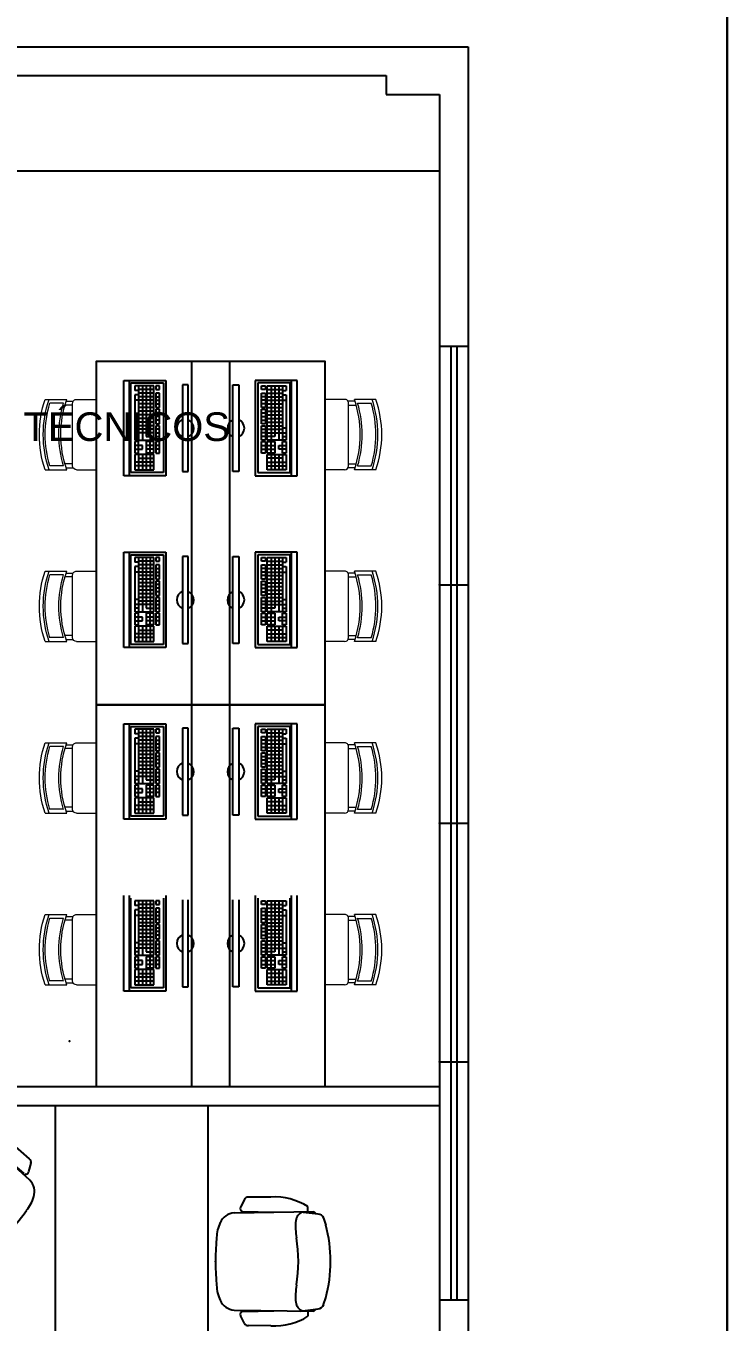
# Model space of a CAD drawing. Header units: millimetres. Extents: x 7034 to 7235, y -465 to -380.
# Drawn here: x 7120.51 to 7124.19, y -430.33 to -423.54 of the extents above; entities that cross this region are included whole.
import ezdxf

# ---------------------------------------------------------------- set-up
doc = ezdxf.new("R2010")
doc.units = ezdxf.units.MM
doc.header["$LTSCALE"] = 0.005
doc.linetypes.add('CONTINUO', pattern=[0])
doc.layers.get('0').update_dxf_attribs({"linetype": 'CONTINUO'})
for name, color, linetype in [('- COTAS', 12, 'Continuous'), ('ARQ-PEITORIAL', 4, 'Continuous'), ('ARQ_ALVENARIA', 6, 'Continuous'), ('ARQ_ESQUADRIA', 5, 'Continuous'), ('ARQ_TXT_AMBIENTE', 3, 'Continuous'), ('NN_PISO', 8, 'Continuous')]:
    doc.layers.add(name, color=color, linetype=linetype)
doc.layers.add('0-LAYOUT', color=250, linetype='Continuous', lineweight=25)
doc.styles.get("Standard").update_dxf_attribs({"font": 'arial.ttf'})

# ---------------------------------------------------------------- blocks, each defined once
blk = doc.blocks.new('A$C37D84435')
at = {"layer": 'ARQ_TXT_AMBIENTE', "insert": (12.573, -1.8662), "char_height": 0.15, "attachment_point": 1}
blk.add_mtext_dynamic_manual_height_columns('    SALA DE TÉCNICOS  ', width=2.27425, gutter_width=12.5, heights=[0], dxfattribs=at)
blk = doc.blocks.new('A$C1D1E4AAD')
at = {"layer": '0-LAYOUT', "linetype": 'ByBlock'}
for p, q in [((-2.0148, 0), (-2.0148, -1.6)), ((-1.2148, 0), (-1.2148, -1.6)), ((-2.519, -0.1026), (-2.5509, -0.1221)), ((-2.4046, -0.1576), (-2.4818, -0.1047)), ((-2.4578, -0.1099), (-2.4741, -0.1104)), ((-2.1472, -0.3901), (-2.4578, -0.1099)), ((-2.4339, -0.1309), (-2.4167, -0.1112)), ((-2.2381, -0.2014), (-2.1504, -0.2795)), ((-2.1764, -0.356), (-2.3019, -0.25)), ((-2.1416, -0.302), (-2.154, -0.3461)), ((-2.8176, -0.4426), (-2.8024, -0.4084)), ((-2.7483, -0.5489), (-2.8107, -0.4792)), ((-2.8025, -0.5023), (-2.8041, -0.4861)), ((-2.4845, -0.7742), (-2.8025, -0.5023)), ((-2.7786, -0.5233), (-2.7959, -0.5429)), ((-1.0225, -0.4914), (-1.0423, -0.5327)), ((-0.8836, -0.4795), (-1.001, -0.4803)), ((-0.6899, -0.5557), (-0.6899, -0.5295)), ((-1.0764, -0.5613), (-0.6581, -0.5557)), ((-1.032, -0.5549), (-0.8677, -0.5581)), ((-0.7296, -0.5565), (-0.6367, -0.5676)), ((-0.6581, -0.5557), (-0.6462, -0.5668)), ((-0.6073, -0.5906), (-0.5962, -0.6264)), ((-2.5221, -0.7496), (-2.6434, -0.6388)), ((-2.6834, -0.7083), (-2.5946, -0.7853)), ((-2.5711, -0.7911), (-2.529, -0.7731)), ((-0.6073, -1.0431), (-0.5962, -1.0074)), ((-2.4845, -1.0777), (-2.8025, -1.3496)), ((-2.6834, -1.1435), (-2.5946, -1.0666)), ((-2.5711, -1.0608), (-2.529, -1.0787)), ((-1.0764, -1.0724), (-0.6581, -1.078)), ((-1.032, -1.0788), (-0.8677, -1.0756)), ((-0.7296, -1.0772), (-0.6367, -1.0661)), ((-0.6899, -1.078), (-0.6899, -1.1042)), ((-0.6581, -1.078), (-0.6462, -1.0669)), ((-2.5221, -1.1022), (-2.6434, -1.2131)), ((-1.0225, -1.1423), (-1.0423, -1.101)), ((-0.8836, -1.1542), (-1.001, -1.1534)), ((-2.7483, -1.303), (-2.8107, -1.3726)), ((-2.8025, -1.3496), (-2.8041, -1.3658)), ((-2.7786, -1.3286), (-2.7959, -1.3089)), ((-2.8176, -1.4093), (-2.8024, -1.4435)), ((-2.1472, -1.4617), (-2.4578, -1.742)), ((-2.1764, -1.4959), (-2.3019, -1.6019)), ((-2.1416, -1.5498), (-2.154, -1.5057)), ((-2.2381, -1.6505), (-2.1504, -1.5723)), ((-2.0148, -1.6), (-1.2148, -1.6)), ((-2.4046, -1.6942), (-2.4818, -1.7472)), ((-2.519, -1.7493), (-2.5509, -1.7298)), ((-2.4578, -1.742), (-2.4741, -1.7415)), ((-2.4339, -1.721), (-2.4167, -1.7407))]:
    blk.add_line(p, q, dxfattribs=at)
for centre, radius, start, end in [((-2.1494, -0.7283), 0.7271, 123.51742, 153.89597), ((-2.5026, -0.1308), 0.0328, 51.40977, 120.55467), ((-2.4707, -0.4398), 0.3333, 45.73723, 80.64937), ((-2.4596, -0.177), 0.0523, 323.29444, 29.16816), ((-2.4596, -0.177), 0.0523, 323.29444, 29.16816), ((-2.712, 0.012), 0.3678, 309.13132, 323.29576), ((-2.0117, -0.8493), 0.7418, 129.13142, 148.28196), ((-2.1616, -0.2971), 0.0207, 345.87795, 57.03293), ((-2.1675, -0.3448), 0.0141, 232.57839, 352.13108), ((-2.2085, -0.4503), 0.0857, 341.49555, 44.51527), ((-2.7875, -0.4552), 0.0328, 156.85871, 226.00363), ((-2.9561, -0.2659), 0.3678, 314.11762, 328.28207), ((-2.477, -0.4469), 0.3333, 196.76402, 231.67615), ((-2.7362, -0.4918), 0.0523, 248.24522, 314.11895), ((-2.3206, -0.4216), 0.2017, 320.8696, 343.97638), ((-1.0312, -0.5406), 0.0141, 146.57561, 266.1283), ((-1.0042, -0.5009), 0.0207, 81.67376, 152.82875), ((-0.8661, -0.8121), 0.3333, 58.05733, 92.96946), ((-3.1806, 0.1774), 1.2492, 312.9781, 324.43528), ((-1.0701, -0.647), 0.0857, 94.19142, 157.21115), ((-0.3867, -0.6319), 0.3678, 175.41093, 189.57538), ((-0.701, -0.6073), 0.0523, 109.53853, 175.41226), ((-0.6383, -0.601), 0.0328, 18.15202, 87.29693), ((-0.9669, -0.6994), 0.2017, 154.73031, 177.83709), ((-1.2979, -0.8169), 0.7271, 344.81072, 15.18927), ((-2.4757, -0.5981), 0.2017, 293.437, 316.54378), ((0.0745, -0.8169), 1.2492, 174.27141, 185.72859), ((-1.4813, -0.8169), 0.7418, 350.42473, 9.57527), ((-2.5786, -0.7718), 0.0207, 220.38045, 291.53544), ((-2.5321, -0.7598), 0.0141, 285.2823, 44.83499), ((-2.4327, -0.7056), 0.0857, 232.89811, 295.91784), ((-0.9669, -0.9343), 0.2017, 182.16291, 205.26969), ((-0.3867, -1.0018), 0.3678, 170.42463, 184.58906), ((-2.5786, -1.08), 0.0207, 68.46456, 139.61955), ((-2.5321, -1.092), 0.0141, 315.16501, 74.7177), ((-2.4327, -1.1463), 0.0857, 64.08216, 127.10189), ((-2.4757, -1.2537), 0.2017, 43.45622, 66.563), ((-1.0701, -0.9867), 0.0857, 202.78886, 265.80858), ((-1.0312, -1.0931), 0.0141, 93.8717, 213.42439), ((-0.701, -1.0264), 0.0523, 184.58775, 250.46147), ((-0.701, -1.0264), 0.0523, 184.58775, 250.46147), ((-0.6383, -1.0328), 0.0328, 272.70308, 341.84798), ((-2.477, -1.4049), 0.3333, 128.32385, 163.23598), ((-3.1806, -2.0292), 1.2492, 35.56472, 47.0219), ((-1.0042, -1.1328), 0.0207, 207.17125, 278.32624), ((-0.8661, -0.8216), 0.3333, 267.03054, 301.94268), ((-2.7362, -1.36), 0.0523, 45.88105, 111.75478), ((-2.9561, -1.5859), 0.3678, 31.71793, 45.88238), ((-2.3206, -1.4303), 0.2017, 16.02362, 39.1304), ((-2.7875, -1.3966), 0.0328, 133.99637, 203.14129), ((-2.0117, -1.0026), 0.7418, 211.71804, 230.86858), ((-2.2085, -1.4015), 0.0857, 315.48473, 18.50445), ((-2.1494, -1.1236), 0.7271, 206.10403, 236.48258), ((-2.1675, -1.5071), 0.0141, 7.86892, 127.42161), ((-2.1616, -1.5547), 0.0207, 302.96707, 14.12205), ((-2.712, -1.8639), 0.3678, 36.70424, 50.86868), ((-2.4596, -1.6749), 0.0523, 330.83184, 36.70556), ((-2.4596, -1.6749), 0.0523, 330.83184, 36.70556), ((-2.4707, -1.4121), 0.3333, 279.35063, 314.26277), ((-2.5026, -1.7211), 0.0328, 239.44533, 308.59023)]:
    blk.add_arc(centre, radius, start, end, dxfattribs=at)
for p in [(-2.2419, -0.6471), (-1.1749, -0.8169), (-2.2419, -1.2048)]:
    blk.add_point(p, dxfattribs=at)
blk = doc.blocks.new('vafres')
at = {"lineweight": 13, "ltscale": 0.2}
for p, q in [((2157.847, 914.6481), (2157.847, 914.5352)), ((2157.8675, 914.5521), (2157.8675, 914.6239)), ((2158.1958, 914.5521), (2158.1958, 914.6239)), ((2158.2163, 914.6481), (2158.2163, 914.5352)), ((2157.8573, 914.5386), (2157.8573, 914.5017)), ((2158.1958, 914.5044), (2157.8675, 914.5044)), ((2157.8778, 914.5044), (2157.8778, 914.5455)), ((2158.1856, 914.5044), (2158.1856, 914.5448)), ((2158.2061, 914.5386), (2158.2061, 914.5017)), ((2157.847, 914.4839), (2157.847, 914.3813)), ((2158.2163, 914.4839), (2158.2163, 914.3813))]:
    blk.add_line(p, q, dxfattribs=at)
for centre, radius, start, end in [((2158.0317, 914.1094), 0.5694, 71.07535, 108.92462), ((2158.0317, 914.0889), 0.5694, 71.07535, 108.92462), ((2158.0317, 914.0787), 0.5694, 73.2016, 106.79835), ((2158.0317, 914.0787), 0.5694, 73.2016, 106.79835), ((2158.0317, 913.9966), 0.5694, 71.07535, 108.92462), ((2158.0317, 914.0069), 0.5694, 73.2016, 106.79835), ((2157.8675, 914.4839), 0.0205, 89.99997, 179.99998), ((2158.1958, 914.4839), 0.0205, 360, 90)]:
    blk.add_arc(centre, radius, start, end, dxfattribs=at)
blk = doc.blocks.new('A$C71B20ECF')
at = {"layer": '0-LAYOUT'}
for p, q in [((1.305, -1.5), (1.305, -5.3)), ((1.505, -1.5), (1.505, -5.3)), ((0.9506, -2.0994), (0.9506, -1.5994)), ((0.9506, -1.5994), (0.9806, -1.5994)), ((0.9806, -1.5994), (1.1706, -1.5994)), ((0.9806, -2.0994), (0.9806, -1.5994)), ((0.9879, -1.6121), (1.1579, -1.6121)), ((0.9879, -2.0821), (0.9879, -1.6121)), ((1.0079, -1.6271), (1.0079, -1.6516)), ((1.1079, -1.6271), (1.0079, -1.6271)), ((1.0279, -1.6271), (1.0279, -1.9121)), ((1.0479, -1.6271), (1.0479, -1.9121)), ((1.0679, -1.6271), (1.0679, -1.8931)), ((1.0879, -1.6271), (1.0879, -1.9121)), ((1.1079, -1.9121), (1.1079, -1.6271)), ((1.1179, -1.6271), (1.1179, -1.6461)), ((1.1379, -1.6271), (1.1179, -1.6271)), ((1.1379, -1.6461), (1.1379, -1.6271)), ((1.1579, -1.6121), (1.1579, -2.0821)), ((1.1706, -1.5994), (1.1706, -2.0994)), ((1.2577, -1.6217), (1.2577, -2.0769)), ((1.2877, -1.6217), (1.2577, -1.6217)), ((1.2877, -2.0769), (1.2877, -1.6217)), ((1.5223, -2.0769), (1.5223, -1.6217)), ((1.5223, -1.6217), (1.5523, -1.6217)), ((1.5523, -1.6217), (1.5523, -2.0769)), ((1.6394, -1.5994), (1.6394, -2.0994)), ((1.8294, -1.5994), (1.6394, -1.5994)), ((1.6521, -1.6121), (1.6521, -2.0821)), ((1.8221, -1.6121), (1.6521, -1.6121)), ((1.6721, -1.6461), (1.6721, -1.6271)), ((1.6721, -1.6271), (1.6921, -1.6271)), ((1.6921, -1.6271), (1.6921, -1.6461)), ((1.7021, -1.9121), (1.7021, -1.6271)), ((1.7021, -1.6271), (1.8021, -1.6271)), ((1.7221, -1.6271), (1.7221, -1.9121)), ((1.7421, -1.6271), (1.7421, -1.8931)), ((1.7621, -1.6271), (1.7621, -1.9121)), ((1.7821, -1.6271), (1.7821, -1.9121)), ((1.8021, -1.6271), (1.8021, -1.6516)), ((1.8221, -2.0821), (1.8221, -1.6121)), ((1.8294, -2.0994), (1.8294, -1.5994)), ((1.8594, -1.5994), (1.8294, -1.5994)), ((1.8594, -2.0994), (1.8594, -1.5994)), ((1.0279, -1.6516), (1.0079, -1.6516)), ((1.0279, -1.6741), (1.0079, -1.6741)), ((1.0079, -1.6741), (1.0079, -1.9121)), ((1.1079, -1.6461), (1.0279, -1.6461)), ((1.1079, -1.6651), (1.0279, -1.6651)), ((1.1079, -1.6841), (1.0279, -1.6841)), ((1.1179, -1.6461), (1.1379, -1.6461)), ((1.1179, -1.6651), (1.1179, -1.7411)), ((1.1379, -1.6651), (1.1179, -1.6651)), ((1.1179, -1.6841), (1.1379, -1.6841)), ((1.1379, -1.7411), (1.1379, -1.6651)), ((1.6921, -1.6461), (1.6721, -1.6461)), ((1.6721, -1.7411), (1.6721, -1.6651)), ((1.6721, -1.6651), (1.6921, -1.6651)), ((1.6921, -1.6841), (1.6721, -1.6841)), ((1.6921, -1.6651), (1.6921, -1.7411)), ((1.7021, -1.6461), (1.7821, -1.6461)), ((1.7021, -1.6651), (1.7821, -1.6651)), ((1.7021, -1.6841), (1.7821, -1.6841)), ((1.7821, -1.6516), (1.8021, -1.6516)), ((1.7821, -1.6741), (1.8021, -1.6741)), ((1.8021, -1.6741), (1.8021, -1.9121)), ((1.1079, -1.7031), (1.0079, -1.7031)), ((1.1079, -1.7221), (1.0279, -1.7221)), ((1.1079, -1.7411), (1.0279, -1.7411)), ((1.1079, -1.7601), (1.0279, -1.7601)), ((1.1179, -1.7031), (1.1379, -1.7031)), ((1.1179, -1.7221), (1.1379, -1.7221)), ((1.1179, -1.7411), (1.1379, -1.7411)), ((1.1179, -1.7502), (1.1179, -1.8262)), ((1.1379, -1.7502), (1.1179, -1.7502)), ((1.1379, -1.8262), (1.1379, -1.7502)), ((1.6921, -1.7031), (1.6721, -1.7031)), ((1.6921, -1.7221), (1.6721, -1.7221)), ((1.6921, -1.7411), (1.6721, -1.7411)), ((1.6721, -1.8262), (1.6721, -1.7502)), ((1.6721, -1.7502), (1.6921, -1.7502)), ((1.6921, -1.7502), (1.6921, -1.8262)), ((1.7021, -1.7031), (1.8021, -1.7031)), ((1.7021, -1.7221), (1.7821, -1.7221)), ((1.7021, -1.7411), (1.7821, -1.7411)), ((1.7021, -1.7601), (1.7821, -1.7601)), ((1.1079, -1.7791), (1.0279, -1.7791)), ((1.1079, -1.7981), (1.0279, -1.7981)), ((1.1079, -1.8171), (1.0279, -1.8171)), ((1.1379, -1.7692), (1.1179, -1.7692)), ((1.1379, -1.7882), (1.1179, -1.7882)), ((1.1379, -1.8072), (1.1179, -1.8072)), ((1.1179, -1.8262), (1.1379, -1.8262)), ((1.6721, -1.7692), (1.6921, -1.7692)), ((1.6721, -1.7882), (1.6921, -1.7882)), ((1.6721, -1.8072), (1.6921, -1.8072)), ((1.6921, -1.8262), (1.6721, -1.8262)), ((1.7021, -1.7791), (1.7821, -1.7791)), ((1.7021, -1.7981), (1.7821, -1.7981)), ((1.7021, -1.8171), (1.7821, -1.8171)), ((1.0279, -1.8471), (1.0079, -1.8471)), ((1.1079, -1.8741), (1.0079, -1.8741)), ((1.0279, -1.8931), (1.0079, -1.8931)), ((1.1079, -1.8361), (1.0279, -1.8361)), ((1.1079, -1.8551), (1.0279, -1.8551)), ((1.0679, -1.8931), (1.1079, -1.8931)), ((1.1179, -1.8361), (1.1179, -1.9121)), ((1.1379, -1.8361), (1.1179, -1.8361)), ((1.1379, -1.8551), (1.1179, -1.8551)), ((1.1179, -1.8741), (1.1379, -1.8741)), ((1.1179, -1.8931), (1.1379, -1.8931)), ((1.1379, -1.9121), (1.1379, -1.8361)), ((1.6721, -1.9121), (1.6721, -1.8361)), ((1.6721, -1.8361), (1.6921, -1.8361)), ((1.6721, -1.8551), (1.6921, -1.8551)), ((1.6921, -1.8741), (1.6721, -1.8741)), ((1.6921, -1.8931), (1.6721, -1.8931)), ((1.6921, -1.8361), (1.6921, -1.9121)), ((1.7021, -1.8361), (1.7821, -1.8361)), ((1.7021, -1.8551), (1.7821, -1.8551)), ((1.7021, -1.8741), (1.8021, -1.8741)), ((1.7421, -1.8931), (1.7021, -1.8931)), ((1.7821, -1.8471), (1.8021, -1.8471)), ((1.7821, -1.8931), (1.8021, -1.8931)), ((1.0079, -1.9121), (1.1079, -1.9121)), ((1.0079, -1.9196), (1.0079, -1.9796)), ((1.0279, -1.9196), (1.0079, -1.9196)), ((1.0479, -1.9396), (1.0079, -1.9396)), ((1.0079, -1.9596), (1.0479, -1.9596)), ((1.0279, -1.9796), (1.0279, -1.9196)), ((1.0479, -1.9596), (1.0479, -1.9396)), ((1.0679, -1.9196), (1.0679, -1.9796)), ((1.1079, -1.9196), (1.0679, -1.9196)), ((1.1079, -1.9396), (1.0679, -1.9396)), ((1.1079, -1.9596), (1.0679, -1.9596)), ((1.0879, -1.9796), (1.0879, -1.9196)), ((1.1079, -1.9796), (1.1079, -1.9196)), ((1.1179, -1.9121), (1.1379, -1.9121)), ((1.1179, -1.9196), (1.1179, -1.9796)), ((1.1379, -1.9196), (1.1179, -1.9196)), ((1.1379, -1.9396), (1.1179, -1.9396)), ((1.1379, -1.9596), (1.1179, -1.9596)), ((1.1379, -1.9796), (1.1379, -1.9196)), ((1.6921, -1.9121), (1.6721, -1.9121)), ((1.6721, -1.9796), (1.6721, -1.9196)), ((1.6721, -1.9196), (1.6921, -1.9196)), ((1.6721, -1.9396), (1.6921, -1.9396)), ((1.6721, -1.9596), (1.6921, -1.9596)), ((1.6921, -1.9196), (1.6921, -1.9796)), ((1.8021, -1.9121), (1.7021, -1.9121)), ((1.7021, -1.9796), (1.7021, -1.9196)), ((1.7021, -1.9196), (1.7421, -1.9196)), ((1.7021, -1.9396), (1.7421, -1.9396)), ((1.7021, -1.9596), (1.7421, -1.9596)), ((1.7221, -1.9796), (1.7221, -1.9196)), ((1.7421, -1.9196), (1.7421, -1.9796)), ((1.7621, -1.9596), (1.7621, -1.9396)), ((1.7621, -1.9396), (1.8021, -1.9396)), ((1.8021, -1.9596), (1.7621, -1.9596)), ((1.7821, -1.9196), (1.8021, -1.9196)), ((1.7821, -1.9796), (1.7821, -1.9196)), ((1.8021, -1.9196), (1.8021, -1.9796)), ((1.0079, -1.9796), (1.0279, -1.9796)), ((1.0079, -1.9871), (1.0079, -2.0671)), ((1.1079, -1.9871), (1.0079, -1.9871)), ((1.1079, -2.0271), (1.0079, -2.0271)), ((1.0279, -1.9871), (1.0279, -2.0671)), ((1.0279, -2.0071), (1.1079, -2.0071)), ((1.0479, -1.9871), (1.0479, -2.0671)), ((1.0679, -1.9796), (1.1079, -1.9796)), ((1.1079, -1.9796), (1.0679, -1.9796)), ((1.0679, -1.9871), (1.0679, -2.0671)), ((1.0879, -1.9871), (1.0879, -2.0671)), ((1.1079, -2.0671), (1.1079, -1.9871)), ((1.1179, -1.9796), (1.1379, -1.9796)), ((1.6921, -1.9796), (1.6721, -1.9796)), ((1.7421, -1.9796), (1.7021, -1.9796)), ((1.7021, -1.9796), (1.7421, -1.9796)), ((1.7021, -2.0671), (1.7021, -1.9871)), ((1.7021, -1.9871), (1.8021, -1.9871)), ((1.7821, -2.0071), (1.7021, -2.0071)), ((1.7021, -2.0271), (1.8021, -2.0271)), ((1.7221, -1.9871), (1.7221, -2.0671)), ((1.7421, -1.9871), (1.7421, -2.0671)), ((1.7621, -1.9871), (1.7621, -2.0671)), ((1.8021, -1.9796), (1.7821, -1.9796)), ((1.7821, -1.9871), (1.7821, -2.0671)), ((1.8021, -1.9871), (1.8021, -2.0671)), ((0.9806, -2.0994), (0.9506, -2.0994)), ((1.1706, -2.0994), (0.9806, -2.0994)), ((1.1579, -2.0821), (0.9879, -2.0821)), ((1.1079, -2.0471), (1.0079, -2.0471)), ((1.0079, -2.0671), (1.1079, -2.0671)), ((1.2577, -2.0769), (1.2877, -2.0769)), ((1.5523, -2.0769), (1.5223, -2.0769)), ((1.6394, -2.0994), (1.8294, -2.0994)), ((1.6521, -2.0821), (1.8221, -2.0821)), ((1.7021, -2.0471), (1.8021, -2.0471)), ((1.8021, -2.0671), (1.7021, -2.0671)), ((1.8294, -2.0994), (1.8594, -2.0994)), ((0.9506, -2.9994), (0.9506, -2.4994)), ((0.9506, -2.4994), (0.9806, -2.4994)), ((0.9806, -2.4994), (1.1706, -2.4994)), ((0.9806, -2.9994), (0.9806, -2.4994)), ((0.9879, -2.5121), (1.1579, -2.5121)), ((0.9879, -2.9821), (0.9879, -2.5121)), ((1.1579, -2.5121), (1.1579, -2.9821)), ((1.1706, -2.4994), (1.1706, -2.9994)), ((1.6394, -2.4994), (1.6394, -2.9994)), ((1.8294, -2.4994), (1.6394, -2.4994)), ((1.6521, -2.5121), (1.6521, -2.9821)), ((1.8221, -2.5121), (1.6521, -2.5121)), ((1.8221, -2.9821), (1.8221, -2.5121)), ((1.8294, -2.9994), (1.8294, -2.4994)), ((1.8594, -2.4994), (1.8294, -2.4994)), ((1.8594, -2.9994), (1.8594, -2.4994)), ((1.0079, -2.5271), (1.0079, -2.5516)), ((1.1079, -2.5271), (1.0079, -2.5271)), ((1.0279, -2.5516), (1.0079, -2.5516)), ((1.0279, -2.5741), (1.0079, -2.5741)), ((1.0079, -2.5741), (1.0079, -2.8121)), ((1.0279, -2.5271), (1.0279, -2.8121)), ((1.1079, -2.5461), (1.0279, -2.5461)), ((1.1079, -2.5651), (1.0279, -2.5651)), ((1.0479, -2.5271), (1.0479, -2.8121)), ((1.0679, -2.5271), (1.0679, -2.7931)), ((1.0879, -2.5271), (1.0879, -2.8121)), ((1.1079, -2.8121), (1.1079, -2.5271)), ((1.1179, -2.5271), (1.1179, -2.5461)), ((1.1379, -2.5271), (1.1179, -2.5271)), ((1.1179, -2.5461), (1.1379, -2.5461)), ((1.1179, -2.5651), (1.1179, -2.6411)), ((1.1379, -2.5651), (1.1179, -2.5651)), ((1.1379, -2.5461), (1.1379, -2.5271)), ((1.1379, -2.6411), (1.1379, -2.5651)), ((1.2577, -2.5217), (1.2577, -2.9769)), ((1.2877, -2.5217), (1.2577, -2.5217)), ((1.2877, -2.9769), (1.2877, -2.5217)), ((1.5223, -2.9769), (1.5223, -2.5217)), ((1.5223, -2.5217), (1.5523, -2.5217)), ((1.5523, -2.5217), (1.5523, -2.9769)), ((1.6721, -2.5461), (1.6721, -2.5271)), ((1.6721, -2.5271), (1.6921, -2.5271)), ((1.6921, -2.5461), (1.6721, -2.5461)), ((1.6721, -2.6411), (1.6721, -2.5651)), ((1.6721, -2.5651), (1.6921, -2.5651)), ((1.6921, -2.5271), (1.6921, -2.5461)), ((1.6921, -2.5651), (1.6921, -2.6411)), ((1.7021, -2.8121), (1.7021, -2.5271)), ((1.7021, -2.5271), (1.8021, -2.5271)), ((1.7021, -2.5461), (1.7821, -2.5461)), ((1.7021, -2.5651), (1.7821, -2.5651)), ((1.7221, -2.5271), (1.7221, -2.8121)), ((1.7421, -2.5271), (1.7421, -2.7931)), ((1.7621, -2.5271), (1.7621, -2.8121)), ((1.7821, -2.5271), (1.7821, -2.8121)), ((1.7821, -2.5516), (1.8021, -2.5516)), ((1.7821, -2.5741), (1.8021, -2.5741)), ((1.8021, -2.5271), (1.8021, -2.5516)), ((1.8021, -2.5741), (1.8021, -2.8121)), ((1.1079, -2.6031), (1.0079, -2.6031)), ((1.1079, -2.5841), (1.0279, -2.5841)), ((1.1079, -2.6221), (1.0279, -2.6221)), ((1.1079, -2.6411), (1.0279, -2.6411)), ((1.1179, -2.5841), (1.1379, -2.5841)), ((1.1179, -2.6031), (1.1379, -2.6031)), ((1.1179, -2.6221), (1.1379, -2.6221)), ((1.1179, -2.6411), (1.1379, -2.6411)), ((1.6921, -2.5841), (1.6721, -2.5841)), ((1.6921, -2.6031), (1.6721, -2.6031)), ((1.6921, -2.6221), (1.6721, -2.6221)), ((1.6921, -2.6411), (1.6721, -2.6411)), ((1.7021, -2.5841), (1.7821, -2.5841)), ((1.7021, -2.6031), (1.8021, -2.6031)), ((1.7021, -2.6221), (1.7821, -2.6221)), ((1.7021, -2.6411), (1.7821, -2.6411)), ((1.1079, -2.6601), (1.0279, -2.6601)), ((1.1079, -2.6791), (1.0279, -2.6791)), ((1.1079, -2.6981), (1.0279, -2.6981)), ((1.1079, -2.7171), (1.0279, -2.7171)), ((1.1179, -2.6502), (1.1179, -2.7262)), ((1.1379, -2.6502), (1.1179, -2.6502)), ((1.1379, -2.6692), (1.1179, -2.6692)), ((1.1379, -2.6882), (1.1179, -2.6882)), ((1.1379, -2.7072), (1.1179, -2.7072)), ((1.1379, -2.7262), (1.1379, -2.6502)), ((1.6721, -2.7262), (1.6721, -2.6502)), ((1.6721, -2.6502), (1.6921, -2.6502)), ((1.6721, -2.6692), (1.6921, -2.6692)), ((1.6721, -2.6882), (1.6921, -2.6882)), ((1.6721, -2.7072), (1.6921, -2.7072)), ((1.6921, -2.6502), (1.6921, -2.7262)), ((1.7021, -2.6601), (1.7821, -2.6601)), ((1.7021, -2.6791), (1.7821, -2.6791)), ((1.7021, -2.6981), (1.7821, -2.6981)), ((1.7021, -2.7171), (1.7821, -2.7171)), ((1.0279, -2.7471), (1.0079, -2.7471)), ((1.1079, -2.7741), (1.0079, -2.7741)), ((1.1079, -2.7361), (1.0279, -2.7361)), ((1.1079, -2.7551), (1.0279, -2.7551)), ((1.1179, -2.7262), (1.1379, -2.7262)), ((1.1179, -2.7361), (1.1179, -2.8121)), ((1.1379, -2.7361), (1.1179, -2.7361)), ((1.1379, -2.7551), (1.1179, -2.7551)), ((1.1179, -2.7741), (1.1379, -2.7741)), ((1.1379, -2.8121), (1.1379, -2.7361)), ((1.6921, -2.7262), (1.6721, -2.7262)), ((1.6721, -2.8121), (1.6721, -2.7361)), ((1.6721, -2.7361), (1.6921, -2.7361)), ((1.6721, -2.7551), (1.6921, -2.7551)), ((1.6921, -2.7741), (1.6721, -2.7741)), ((1.6921, -2.7361), (1.6921, -2.8121)), ((1.7021, -2.7361), (1.7821, -2.7361)), ((1.7021, -2.7551), (1.7821, -2.7551)), ((1.7021, -2.7741), (1.8021, -2.7741)), ((1.7821, -2.7471), (1.8021, -2.7471)), ((1.0279, -2.7931), (1.0079, -2.7931)), ((1.0079, -2.8121), (1.1079, -2.8121)), ((1.0079, -2.8196), (1.0079, -2.8796)), ((1.0279, -2.8196), (1.0079, -2.8196)), ((1.0479, -2.8396), (1.0079, -2.8396)), ((1.0279, -2.8796), (1.0279, -2.8196)), ((1.0479, -2.8596), (1.0479, -2.8396)), ((1.0679, -2.7931), (1.1079, -2.7931)), ((1.0679, -2.8196), (1.0679, -2.8796)), ((1.1079, -2.8196), (1.0679, -2.8196)), ((1.1079, -2.8396), (1.0679, -2.8396)), ((1.0879, -2.8796), (1.0879, -2.8196)), ((1.1079, -2.8796), (1.1079, -2.8196)), ((1.1179, -2.7931), (1.1379, -2.7931)), ((1.1179, -2.8121), (1.1379, -2.8121)), ((1.1179, -2.8196), (1.1179, -2.8796)), ((1.1379, -2.8196), (1.1179, -2.8196)), ((1.1379, -2.8396), (1.1179, -2.8396)), ((1.1379, -2.8796), (1.1379, -2.8196)), ((1.6921, -2.7931), (1.6721, -2.7931)), ((1.6921, -2.8121), (1.6721, -2.8121)), ((1.6721, -2.8796), (1.6721, -2.8196)), ((1.6721, -2.8196), (1.6921, -2.8196)), ((1.6721, -2.8396), (1.6921, -2.8396)), ((1.6921, -2.8196), (1.6921, -2.8796)), ((1.7421, -2.7931), (1.7021, -2.7931)), ((1.8021, -2.8121), (1.7021, -2.8121)), ((1.7021, -2.8796), (1.7021, -2.8196)), ((1.7021, -2.8196), (1.7421, -2.8196)), ((1.7021, -2.8396), (1.7421, -2.8396)), ((1.7221, -2.8796), (1.7221, -2.8196)), ((1.7421, -2.8196), (1.7421, -2.8796)), ((1.7621, -2.8596), (1.7621, -2.8396)), ((1.7621, -2.8396), (1.8021, -2.8396)), ((1.7821, -2.7931), (1.8021, -2.7931)), ((1.7821, -2.8196), (1.8021, -2.8196)), ((1.7821, -2.8796), (1.7821, -2.8196)), ((1.8021, -2.8196), (1.8021, -2.8796)), ((1.0079, -2.8596), (1.0479, -2.8596)), ((1.0079, -2.8796), (1.0279, -2.8796)), ((1.0079, -2.8871), (1.0079, -2.9671)), ((1.1079, -2.8871), (1.0079, -2.8871)), ((1.0279, -2.8871), (1.0279, -2.9671)), ((1.0279, -2.9071), (1.1079, -2.9071)), ((1.0479, -2.8871), (1.0479, -2.9671)), ((1.1079, -2.8596), (1.0679, -2.8596)), ((1.0679, -2.8796), (1.1079, -2.8796)), ((1.1079, -2.8796), (1.0679, -2.8796)), ((1.0679, -2.8871), (1.0679, -2.9671)), ((1.0879, -2.8871), (1.0879, -2.9671)), ((1.1079, -2.9671), (1.1079, -2.8871)), ((1.1379, -2.8596), (1.1179, -2.8596)), ((1.1179, -2.8796), (1.1379, -2.8796)), ((1.6721, -2.8596), (1.6921, -2.8596)), ((1.6921, -2.8796), (1.6721, -2.8796)), ((1.7021, -2.8596), (1.7421, -2.8596)), ((1.7421, -2.8796), (1.7021, -2.8796)), ((1.7021, -2.8796), (1.7421, -2.8796)), ((1.7021, -2.9671), (1.7021, -2.8871)), ((1.7021, -2.8871), (1.8021, -2.8871)), ((1.7821, -2.9071), (1.7021, -2.9071)), ((1.7221, -2.8871), (1.7221, -2.9671)), ((1.7421, -2.8871), (1.7421, -2.9671)), ((1.8021, -2.8596), (1.7621, -2.8596)), ((1.7621, -2.8871), (1.7621, -2.9671)), ((1.8021, -2.8796), (1.7821, -2.8796)), ((1.7821, -2.8871), (1.7821, -2.9671)), ((1.8021, -2.8871), (1.8021, -2.9671)), ((1.1579, -2.9821), (0.9879, -2.9821)), ((1.1079, -2.9271), (1.0079, -2.9271)), ((1.1079, -2.9471), (1.0079, -2.9471)), ((1.0079, -2.9671), (1.1079, -2.9671)), ((1.2577, -2.9769), (1.2877, -2.9769)), ((1.5523, -2.9769), (1.5223, -2.9769)), ((1.6521, -2.9821), (1.8221, -2.9821)), ((1.7021, -2.9271), (1.8021, -2.9271)), ((1.7021, -2.9471), (1.8021, -2.9471)), ((1.8021, -2.9671), (1.7021, -2.9671)), ((0.9806, -2.9994), (0.9506, -2.9994)), ((1.1706, -2.9994), (0.9806, -2.9994)), ((1.6394, -2.9994), (1.8294, -2.9994)), ((1.8294, -2.9994), (1.8594, -2.9994)), ((0.9506, -3.8994), (0.9506, -3.3994)), ((0.9506, -3.3994), (0.9806, -3.3994)), ((0.9806, -3.3994), (1.1706, -3.3994)), ((0.9806, -3.8994), (0.9806, -3.3994)), ((0.9879, -3.4121), (1.1579, -3.4121)), ((0.9879, -3.8821), (0.9879, -3.4121)), ((1.0079, -3.4271), (1.0079, -3.4516)), ((1.1079, -3.4271), (1.0079, -3.4271)), ((1.0279, -3.4516), (1.0079, -3.4516)), ((1.0279, -3.4271), (1.0279, -3.7121)), ((1.1079, -3.4461), (1.0279, -3.4461)), ((1.0479, -3.4271), (1.0479, -3.7121)), ((1.0679, -3.4271), (1.0679, -3.6931)), ((1.0879, -3.4271), (1.0879, -3.7121)), ((1.1079, -3.7121), (1.1079, -3.4271)), ((1.1179, -3.4271), (1.1179, -3.4461)), ((1.1379, -3.4271), (1.1179, -3.4271)), ((1.1179, -3.4461), (1.1379, -3.4461)), ((1.1379, -3.4461), (1.1379, -3.4271)), ((1.1579, -3.4121), (1.1579, -3.8821)), ((1.1706, -3.3994), (1.1706, -3.8994)), ((1.2577, -3.4217), (1.2577, -3.8769)), ((1.2877, -3.4217), (1.2577, -3.4217)), ((1.2877, -3.8769), (1.2877, -3.4217)), ((1.5223, -3.8769), (1.5223, -3.4217)), ((1.5223, -3.4217), (1.5523, -3.4217)), ((1.5523, -3.4217), (1.5523, -3.8769)), ((1.6394, -3.3994), (1.6394, -3.8994)), ((1.8294, -3.3994), (1.6394, -3.3994)), ((1.6521, -3.4121), (1.6521, -3.8821)), ((1.8221, -3.4121), (1.6521, -3.4121)), ((1.6721, -3.4461), (1.6721, -3.4271)), ((1.6721, -3.4271), (1.6921, -3.4271)), ((1.6921, -3.4461), (1.6721, -3.4461)), ((1.6921, -3.4271), (1.6921, -3.4461)), ((1.7021, -3.7121), (1.7021, -3.4271)), ((1.7021, -3.4271), (1.8021, -3.4271)), ((1.7021, -3.4461), (1.7821, -3.4461)), ((1.7221, -3.4271), (1.7221, -3.7121)), ((1.7421, -3.4271), (1.7421, -3.6931)), ((1.7621, -3.4271), (1.7621, -3.7121)), ((1.7821, -3.4271), (1.7821, -3.7121)), ((1.7821, -3.4516), (1.8021, -3.4516)), ((1.8021, -3.4271), (1.8021, -3.4516)), ((1.8221, -3.8821), (1.8221, -3.4121)), ((1.8294, -3.8994), (1.8294, -3.3994)), ((1.8594, -3.3994), (1.8294, -3.3994)), ((1.8594, -3.8994), (1.8594, -3.3994)), ((1.0279, -3.4741), (1.0079, -3.4741)), ((1.0079, -3.4741), (1.0079, -3.7121)), ((1.1079, -3.5031), (1.0079, -3.5031)), ((1.1079, -3.4651), (1.0279, -3.4651)), ((1.1079, -3.4841), (1.0279, -3.4841)), ((1.1079, -3.5221), (1.0279, -3.5221)), ((1.1179, -3.4651), (1.1179, -3.5411)), ((1.1379, -3.4651), (1.1179, -3.4651)), ((1.1179, -3.4841), (1.1379, -3.4841)), ((1.1179, -3.5031), (1.1379, -3.5031)), ((1.1179, -3.5221), (1.1379, -3.5221)), ((1.1379, -3.5411), (1.1379, -3.4651)), ((1.6721, -3.5411), (1.6721, -3.4651)), ((1.6721, -3.4651), (1.6921, -3.4651)), ((1.6921, -3.4841), (1.6721, -3.4841)), ((1.6921, -3.5031), (1.6721, -3.5031)), ((1.6921, -3.5221), (1.6721, -3.5221)), ((1.6921, -3.4651), (1.6921, -3.5411)), ((1.7021, -3.4651), (1.7821, -3.4651)), ((1.7021, -3.4841), (1.7821, -3.4841)), ((1.7021, -3.5031), (1.8021, -3.5031)), ((1.7021, -3.5221), (1.7821, -3.5221)), ((1.7821, -3.4741), (1.8021, -3.4741)), ((1.8021, -3.4741), (1.8021, -3.7121)), ((1.1079, -3.5411), (1.0279, -3.5411)), ((1.1079, -3.5601), (1.0279, -3.5601)), ((1.1079, -3.5791), (1.0279, -3.5791)), ((1.1079, -3.5981), (1.0279, -3.5981)), ((1.1179, -3.5411), (1.1379, -3.5411)), ((1.1179, -3.5502), (1.1179, -3.6262)), ((1.1379, -3.5502), (1.1179, -3.5502)), ((1.1379, -3.5692), (1.1179, -3.5692)), ((1.1379, -3.5882), (1.1179, -3.5882)), ((1.1379, -3.6262), (1.1379, -3.5502)), ((1.6921, -3.5411), (1.6721, -3.5411)), ((1.6721, -3.6262), (1.6721, -3.5502)), ((1.6721, -3.5502), (1.6921, -3.5502)), ((1.6721, -3.5692), (1.6921, -3.5692)), ((1.6721, -3.5882), (1.6921, -3.5882)), ((1.6921, -3.5502), (1.6921, -3.6262)), ((1.7021, -3.5411), (1.7821, -3.5411)), ((1.7021, -3.5601), (1.7821, -3.5601)), ((1.7021, -3.5791), (1.7821, -3.5791)), ((1.7021, -3.5981), (1.7821, -3.5981)), ((1.0279, -3.6471), (1.0079, -3.6471)), ((1.1079, -3.6171), (1.0279, -3.6171)), ((1.1079, -3.6361), (1.0279, -3.6361)), ((1.1079, -3.6551), (1.0279, -3.6551)), ((1.1379, -3.6072), (1.1179, -3.6072)), ((1.1179, -3.6262), (1.1379, -3.6262)), ((1.1179, -3.6361), (1.1179, -3.7121)), ((1.1379, -3.6361), (1.1179, -3.6361)), ((1.1379, -3.6551), (1.1179, -3.6551)), ((1.1379, -3.7121), (1.1379, -3.6361)), ((1.6721, -3.6072), (1.6921, -3.6072)), ((1.6921, -3.6262), (1.6721, -3.6262)), ((1.6721, -3.7121), (1.6721, -3.6361)), ((1.6721, -3.6361), (1.6921, -3.6361)), ((1.6721, -3.6551), (1.6921, -3.6551)), ((1.6921, -3.6361), (1.6921, -3.7121)), ((1.7021, -3.6171), (1.7821, -3.6171)), ((1.7021, -3.6361), (1.7821, -3.6361)), ((1.7021, -3.6551), (1.7821, -3.6551)), ((1.7821, -3.6471), (1.8021, -3.6471)), ((1.1079, -3.6741), (1.0079, -3.6741)), ((1.0279, -3.6931), (1.0079, -3.6931)), ((1.0079, -3.7121), (1.1079, -3.7121)), ((1.0079, -3.7196), (1.0079, -3.7796)), ((1.0279, -3.7196), (1.0079, -3.7196)), ((1.0279, -3.7796), (1.0279, -3.7196)), ((1.0679, -3.6931), (1.1079, -3.6931)), ((1.0679, -3.7196), (1.0679, -3.7796)), ((1.1079, -3.7196), (1.0679, -3.7196)), ((1.0879, -3.7796), (1.0879, -3.7196)), ((1.1079, -3.7796), (1.1079, -3.7196)), ((1.1179, -3.6741), (1.1379, -3.6741)), ((1.1179, -3.6931), (1.1379, -3.6931)), ((1.1179, -3.7121), (1.1379, -3.7121)), ((1.1179, -3.7196), (1.1179, -3.7796)), ((1.1379, -3.7196), (1.1179, -3.7196)), ((1.1379, -3.7796), (1.1379, -3.7196)), ((1.6921, -3.6741), (1.6721, -3.6741)), ((1.6921, -3.6931), (1.6721, -3.6931)), ((1.6921, -3.7121), (1.6721, -3.7121)), ((1.6721, -3.7796), (1.6721, -3.7196)), ((1.6721, -3.7196), (1.6921, -3.7196)), ((1.6921, -3.7196), (1.6921, -3.7796)), ((1.7021, -3.6741), (1.8021, -3.6741)), ((1.7421, -3.6931), (1.7021, -3.6931)), ((1.8021, -3.7121), (1.7021, -3.7121)), ((1.7021, -3.7796), (1.7021, -3.7196)), ((1.7021, -3.7196), (1.7421, -3.7196)), ((1.7221, -3.7796), (1.7221, -3.7196)), ((1.7421, -3.7196), (1.7421, -3.7796)), ((1.7821, -3.6931), (1.8021, -3.6931)), ((1.7821, -3.7196), (1.8021, -3.7196)), ((1.7821, -3.7796), (1.7821, -3.7196)), ((1.8021, -3.7196), (1.8021, -3.7796)), ((1.0479, -3.7396), (1.0079, -3.7396)), ((1.0079, -3.7596), (1.0479, -3.7596)), ((1.0079, -3.7796), (1.0279, -3.7796)), ((1.0079, -3.7871), (1.0079, -3.8671)), ((1.1079, -3.7871), (1.0079, -3.7871)), ((1.0279, -3.7871), (1.0279, -3.8671)), ((1.0479, -3.7596), (1.0479, -3.7396)), ((1.0479, -3.7871), (1.0479, -3.8671)), ((1.1079, -3.7396), (1.0679, -3.7396)), ((1.1079, -3.7596), (1.0679, -3.7596)), ((1.0679, -3.7796), (1.1079, -3.7796)), ((1.1079, -3.7796), (1.0679, -3.7796)), ((1.0679, -3.7871), (1.0679, -3.8671)), ((1.0879, -3.7871), (1.0879, -3.8671)), ((1.1079, -3.8671), (1.1079, -3.7871)), ((1.1379, -3.7396), (1.1179, -3.7396)), ((1.1379, -3.7596), (1.1179, -3.7596)), ((1.1179, -3.7796), (1.1379, -3.7796)), ((1.6721, -3.7396), (1.6921, -3.7396)), ((1.6721, -3.7596), (1.6921, -3.7596)), ((1.6921, -3.7796), (1.6721, -3.7796)), ((1.7021, -3.7396), (1.7421, -3.7396)), ((1.7021, -3.7596), (1.7421, -3.7596)), ((1.7421, -3.7796), (1.7021, -3.7796)), ((1.7021, -3.7796), (1.7421, -3.7796)), ((1.7021, -3.8671), (1.7021, -3.7871)), ((1.7021, -3.7871), (1.8021, -3.7871)), ((1.7221, -3.7871), (1.7221, -3.8671)), ((1.7421, -3.7871), (1.7421, -3.8671)), ((1.7621, -3.7596), (1.7621, -3.7396)), ((1.7621, -3.7396), (1.8021, -3.7396)), ((1.8021, -3.7596), (1.7621, -3.7596)), ((1.7621, -3.7871), (1.7621, -3.8671)), ((1.8021, -3.7796), (1.7821, -3.7796)), ((1.7821, -3.7871), (1.7821, -3.8671)), ((1.8021, -3.7871), (1.8021, -3.8671)), ((1.1079, -3.8271), (1.0079, -3.8271)), ((1.1079, -3.8471), (1.0079, -3.8471)), ((1.0079, -3.8671), (1.1079, -3.8671)), ((1.0279, -3.8071), (1.1079, -3.8071)), ((1.7821, -3.8071), (1.7021, -3.8071)), ((1.7021, -3.8271), (1.8021, -3.8271)), ((1.7021, -3.8471), (1.8021, -3.8471)), ((1.8021, -3.8671), (1.7021, -3.8671)), ((0.9806, -3.8994), (0.9506, -3.8994)), ((1.1706, -3.8994), (0.9806, -3.8994)), ((1.1579, -3.8821), (0.9879, -3.8821)), ((1.2577, -3.8769), (1.2877, -3.8769)), ((1.5523, -3.8769), (1.5223, -3.8769)), ((1.6394, -3.8994), (1.8294, -3.8994)), ((1.6521, -3.8821), (1.8221, -3.8821)), ((1.8294, -3.8994), (1.8594, -3.8994)), ((0.9506, -4.7994), (0.9506, -4.2994)), ((0.9806, -4.7994), (0.9806, -4.2994)), ((0.9879, -4.7821), (0.9879, -4.3121)), ((1.0079, -4.3271), (1.0079, -4.3516)), ((1.1079, -4.3271), (1.0079, -4.3271)), ((1.0279, -4.3271), (1.0279, -4.6121)), ((1.1079, -4.3461), (1.0279, -4.3461)), ((1.0479, -4.3271), (1.0479, -4.6121)), ((1.0679, -4.3271), (1.0679, -4.5931)), ((1.0879, -4.3271), (1.0879, -4.6121)), ((1.1079, -4.6121), (1.1079, -4.3271)), ((1.1179, -4.3271), (1.1179, -4.3461)), ((1.1379, -4.3271), (1.1179, -4.3271)), ((1.1179, -4.3461), (1.1379, -4.3461)), ((1.1379, -4.3461), (1.1379, -4.3271)), ((1.1579, -4.3121), (1.1579, -4.7821)), ((1.1706, -4.2994), (1.1706, -4.7994)), ((1.2577, -4.3217), (1.2577, -4.7769)), ((1.2877, -4.7769), (1.2877, -4.3217)), ((1.5223, -4.7769), (1.5223, -4.3217)), ((1.5523, -4.3217), (1.5523, -4.7769)), ((1.6394, -4.2994), (1.6394, -4.7994)), ((1.6521, -4.3121), (1.6521, -4.7821)), ((1.6721, -4.3461), (1.6721, -4.3271)), ((1.6721, -4.3271), (1.6921, -4.3271)), ((1.6921, -4.3461), (1.6721, -4.3461)), ((1.6921, -4.3271), (1.6921, -4.3461)), ((1.7021, -4.6121), (1.7021, -4.3271)), ((1.7021, -4.3271), (1.8021, -4.3271)), ((1.7021, -4.3461), (1.7821, -4.3461)), ((1.7221, -4.3271), (1.7221, -4.6121)), ((1.7421, -4.3271), (1.7421, -4.5931)), ((1.7621, -4.3271), (1.7621, -4.6121)), ((1.7821, -4.3271), (1.7821, -4.6121)), ((1.8021, -4.3271), (1.8021, -4.3516)), ((1.8221, -4.7821), (1.8221, -4.3121)), ((1.8294, -4.7994), (1.8294, -4.2994)), ((1.8594, -4.7994), (1.8594, -4.2994)), ((1.0279, -4.3516), (1.0079, -4.3516)), ((1.0279, -4.3741), (1.0079, -4.3741)), ((1.0079, -4.3741), (1.0079, -4.6121)), ((1.1079, -4.4031), (1.0079, -4.4031)), ((1.1079, -4.3651), (1.0279, -4.3651)), ((1.1079, -4.3841), (1.0279, -4.3841)), ((1.1179, -4.3651), (1.1179, -4.4411)), ((1.1379, -4.3651), (1.1179, -4.3651)), ((1.1179, -4.3841), (1.1379, -4.3841)), ((1.1179, -4.4031), (1.1379, -4.4031)), ((1.1379, -4.4411), (1.1379, -4.3651)), ((1.6721, -4.4411), (1.6721, -4.3651)), ((1.6721, -4.3651), (1.6921, -4.3651)), ((1.6921, -4.3841), (1.6721, -4.3841)), ((1.6921, -4.4031), (1.6721, -4.4031)), ((1.6921, -4.3651), (1.6921, -4.4411)), ((1.7021, -4.3651), (1.7821, -4.3651)), ((1.7021, -4.3841), (1.7821, -4.3841)), ((1.7021, -4.4031), (1.8021, -4.4031)), ((1.7821, -4.3516), (1.8021, -4.3516)), ((1.7821, -4.3741), (1.8021, -4.3741)), ((1.8021, -4.3741), (1.8021, -4.6121)), ((1.1079, -4.4221), (1.0279, -4.4221)), ((1.1079, -4.4411), (1.0279, -4.4411)), ((1.1079, -4.4601), (1.0279, -4.4601)), ((1.1079, -4.4791), (1.0279, -4.4791)), ((1.1179, -4.4221), (1.1379, -4.4221)), ((1.1179, -4.4411), (1.1379, -4.4411)), ((1.1179, -4.4502), (1.1179, -4.5262)), ((1.1379, -4.4502), (1.1179, -4.4502)), ((1.1379, -4.4692), (1.1179, -4.4692)), ((1.1379, -4.5262), (1.1379, -4.4502)), ((1.6921, -4.4221), (1.6721, -4.4221)), ((1.6921, -4.4411), (1.6721, -4.4411)), ((1.6721, -4.5262), (1.6721, -4.4502)), ((1.6721, -4.4502), (1.6921, -4.4502)), ((1.6721, -4.4692), (1.6921, -4.4692)), ((1.6921, -4.4502), (1.6921, -4.5262)), ((1.7021, -4.4221), (1.7821, -4.4221)), ((1.7021, -4.4411), (1.7821, -4.4411)), ((1.7021, -4.4601), (1.7821, -4.4601)), ((1.7021, -4.4791), (1.7821, -4.4791)), ((1.0279, -4.5471), (1.0079, -4.5471)), ((1.1079, -4.4981), (1.0279, -4.4981)), ((1.1079, -4.5171), (1.0279, -4.5171)), ((1.1079, -4.5361), (1.0279, -4.5361)), ((1.1379, -4.4882), (1.1179, -4.4882)), ((1.1379, -4.5072), (1.1179, -4.5072)), ((1.1179, -4.5262), (1.1379, -4.5262)), ((1.1179, -4.5361), (1.1179, -4.6121)), ((1.1379, -4.5361), (1.1179, -4.5361)), ((1.1379, -4.6121), (1.1379, -4.5361)), ((1.6721, -4.4882), (1.6921, -4.4882)), ((1.6721, -4.5072), (1.6921, -4.5072)), ((1.6921, -4.5262), (1.6721, -4.5262)), ((1.6721, -4.6121), (1.6721, -4.5361)), ((1.6721, -4.5361), (1.6921, -4.5361)), ((1.6921, -4.5361), (1.6921, -4.6121)), ((1.7021, -4.4981), (1.7821, -4.4981)), ((1.7021, -4.5171), (1.7821, -4.5171)), ((1.7021, -4.5361), (1.7821, -4.5361)), ((1.7821, -4.5471), (1.8021, -4.5471)), ((1.1079, -4.5741), (1.0079, -4.5741)), ((1.0279, -4.5931), (1.0079, -4.5931)), ((1.0079, -4.6121), (1.1079, -4.6121)), ((1.0079, -4.6196), (1.0079, -4.6796)), ((1.0279, -4.6196), (1.0079, -4.6196)), ((1.1079, -4.5551), (1.0279, -4.5551)), ((1.0279, -4.6796), (1.0279, -4.6196)), ((1.0679, -4.5931), (1.1079, -4.5931)), ((1.0679, -4.6196), (1.0679, -4.6796)), ((1.1079, -4.6196), (1.0679, -4.6196)), ((1.0879, -4.6796), (1.0879, -4.6196)), ((1.1079, -4.6796), (1.1079, -4.6196)), ((1.1379, -4.5551), (1.1179, -4.5551)), ((1.1179, -4.5741), (1.1379, -4.5741)), ((1.1179, -4.5931), (1.1379, -4.5931)), ((1.1179, -4.6121), (1.1379, -4.6121)), ((1.1179, -4.6196), (1.1179, -4.6796)), ((1.1379, -4.6196), (1.1179, -4.6196)), ((1.1379, -4.6796), (1.1379, -4.6196)), ((1.6721, -4.5551), (1.6921, -4.5551)), ((1.6921, -4.5741), (1.6721, -4.5741)), ((1.6921, -4.5931), (1.6721, -4.5931)), ((1.6921, -4.6121), (1.6721, -4.6121)), ((1.6721, -4.6796), (1.6721, -4.6196)), ((1.6721, -4.6196), (1.6921, -4.6196)), ((1.6921, -4.6196), (1.6921, -4.6796)), ((1.7021, -4.5551), (1.7821, -4.5551)), ((1.7021, -4.5741), (1.8021, -4.5741)), ((1.7421, -4.5931), (1.7021, -4.5931)), ((1.8021, -4.6121), (1.7021, -4.6121)), ((1.7021, -4.6796), (1.7021, -4.6196)), ((1.7021, -4.6196), (1.7421, -4.6196)), ((1.7221, -4.6796), (1.7221, -4.6196)), ((1.7421, -4.6196), (1.7421, -4.6796)), ((1.7821, -4.5931), (1.8021, -4.5931)), ((1.7821, -4.6196), (1.8021, -4.6196)), ((1.7821, -4.6796), (1.7821, -4.6196)), ((1.8021, -4.6196), (1.8021, -4.6796)), ((1.0479, -4.6396), (1.0079, -4.6396)), ((1.0079, -4.6596), (1.0479, -4.6596)), ((1.0079, -4.6796), (1.0279, -4.6796)), ((1.0079, -4.6871), (1.0079, -4.7671)), ((1.1079, -4.6871), (1.0079, -4.6871)), ((1.0279, -4.6871), (1.0279, -4.7671)), ((1.0479, -4.6596), (1.0479, -4.6396)), ((1.0479, -4.6871), (1.0479, -4.7671)), ((1.1079, -4.6396), (1.0679, -4.6396)), ((1.1079, -4.6596), (1.0679, -4.6596)), ((1.0679, -4.6796), (1.1079, -4.6796)), ((1.1079, -4.6796), (1.0679, -4.6796)), ((1.0679, -4.6871), (1.0679, -4.7671)), ((1.0879, -4.6871), (1.0879, -4.7671)), ((1.1079, -4.7671), (1.1079, -4.6871)), ((1.1379, -4.6396), (1.1179, -4.6396)), ((1.1379, -4.6596), (1.1179, -4.6596)), ((1.1179, -4.6796), (1.1379, -4.6796)), ((1.6721, -4.6396), (1.6921, -4.6396)), ((1.6721, -4.6596), (1.6921, -4.6596)), ((1.6921, -4.6796), (1.6721, -4.6796)), ((1.7021, -4.6396), (1.7421, -4.6396)), ((1.7021, -4.6596), (1.7421, -4.6596)), ((1.7421, -4.6796), (1.7021, -4.6796)), ((1.7021, -4.6796), (1.7421, -4.6796)), ((1.7021, -4.7671), (1.7021, -4.6871)), ((1.7021, -4.6871), (1.8021, -4.6871)), ((1.7221, -4.6871), (1.7221, -4.7671)), ((1.7421, -4.6871), (1.7421, -4.7671)), ((1.7621, -4.6596), (1.7621, -4.6396)), ((1.7621, -4.6396), (1.8021, -4.6396)), ((1.8021, -4.6596), (1.7621, -4.6596)), ((1.7621, -4.6871), (1.7621, -4.7671)), ((1.8021, -4.6796), (1.7821, -4.6796)), ((1.7821, -4.6871), (1.7821, -4.7671)), ((1.8021, -4.6871), (1.8021, -4.7671)), ((1.1079, -4.7271), (1.0079, -4.7271)), ((1.1079, -4.7471), (1.0079, -4.7471)), ((1.0279, -4.7071), (1.1079, -4.7071)), ((1.7821, -4.7071), (1.7021, -4.7071)), ((1.7021, -4.7271), (1.8021, -4.7271)), ((1.7021, -4.7471), (1.8021, -4.7471)), ((0.9806, -4.7994), (0.9506, -4.7994)), ((1.1706, -4.7994), (0.9806, -4.7994)), ((1.1579, -4.7821), (0.9879, -4.7821)), ((1.0079, -4.7671), (1.1079, -4.7671)), ((1.2577, -4.7769), (1.2877, -4.7769)), ((1.5523, -4.7769), (1.5223, -4.7769)), ((1.6394, -4.7994), (1.8294, -4.7994)), ((1.6521, -4.7821), (1.8221, -4.7821)), ((1.8021, -4.7671), (1.7021, -4.7671)), ((1.8294, -4.7994), (1.8594, -4.7994))]:
    blk.add_line(p, q, dxfattribs=at)
for points in [[(0.805, -3.3), (2.005, -3.3), (2.005, -1.5), (0.805, -1.5)], [(0.805, -5.3), (2.005, -5.3), (2.005, -3.3), (0.805, -3.3)]]:
    blk.add_lwpolyline(points, close=True, dxfattribs=at)
for centre, radius, start, end in [((1.2745, -1.8494), 0.0468, 110.97333, 249.02667), ((1.2706, -1.8502), 0.0462, 291.79764, 68.20236), ((1.5394, -1.8502), 0.0462, 111.79764, 248.20236), ((1.5355, -1.8494), 0.0468, 290.97333, 69.02667), ((1.2745, -2.7494), 0.0468, 110.97333, 249.02667), ((1.2706, -2.7502), 0.0462, 291.79764, 68.20236), ((1.5394, -2.7502), 0.0462, 111.79764, 248.20236), ((1.5355, -2.7494), 0.0468, 290.97333, 69.02667), ((1.2745, -3.6494), 0.0468, 110.97333, 249.02667), ((1.2706, -3.6502), 0.0462, 291.79764, 68.20236), ((1.5394, -3.6502), 0.0462, 111.79764, 248.20236), ((1.5355, -3.6494), 0.0468, 290.97333, 69.02667), ((1.2745, -4.5494), 0.0468, 110.97333, 249.02667), ((1.2706, -4.5502), 0.0462, 291.79764, 68.20236), ((1.5394, -4.5502), 0.0462, 111.79764, 248.20236), ((1.5355, -4.5494), 0.0468, 290.97333, 69.02667)]:
    blk.add_arc(centre, radius, start, end, dxfattribs=at)
at = {"layer": '0-LAYOUT', "xscale": -1, "rotation": 90}
for p in [(915.1863, 2156.1491), (915.1863, 2155.2491), (915.1863, 2154.3491), (915.1863, 2153.4491)]:
    blk.add_blockref('vafres', p, dxfattribs=at)
at = {"layer": '0-LAYOUT', "rotation": 270}
for p in [(-912.3763, 2156.1491), (-912.3763, 2155.2491), (-912.3763, 2154.3491), (-912.3763, 2153.4491)]:
    blk.add_blockref('vafres', p, dxfattribs=at)

msp = doc.modelspace()

# ---------------------------------------------------------------- linework, layer by layer
for points in [[(7124.1864, -421.1631), (7124.1864, -436.0131), (7103.1864, -436.0131), (7103.1864, -421.1631)], [(7145.1864, -421.1631), (7145.1864, -436.0131), (7124.1864, -436.0131), (7124.1864, -421.1631)]]:
    msp.add_lwpolyline(points, close=True)
at = {"layer": '0-LAYOUT'}
msp.add_line((7117.749, -424.2986), (7122.679, -424.2986), dxfattribs=at)
at = {"layer": '0-LAYOUT', "linetype": 'ByBlock'}
msp.add_point((7120.7393, -428.8611), dxfattribs=at)
at = {"layer": 'ARQ-PEITORIAL'}
for p, q in [((7122.679, -424.9186), (7122.679, -426.9186)), ((7122.679, -425.2186), (7122.679, -430.2186)), ((7122.829, -425.2186), (7122.829, -430.2186)), ((7119.069, -429.0986), (7122.679, -429.0986)), ((7119.069, -429.1986), (7122.679, -429.1986))]:
    msp.add_line(p, q, dxfattribs=at)
at = {"layer": 'ARQ_ALVENARIA'}
for p, q in [((7106.599, -423.6486), (7122.829, -423.6486)), ((7122.829, -423.6486), (7122.829, -425.2186)), ((7117.749, -423.7986), (7122.399, -423.7986)), ((7122.399, -423.7986), (7122.399, -423.8986)), ((7122.399, -423.8986), (7122.679, -423.8986)), ((7122.679, -423.8986), (7122.679, -425.2186)), ((7122.679, -425.2186), (7122.829, -425.2186)), ((7122.679, -430.2186), (7122.679, -430.9486)), ((7122.829, -430.2186), (7122.679, -430.2186)), ((7122.829, -430.2186), (7122.829, -431.8786))]:
    msp.add_line(p, q, dxfattribs=at)
at = {"layer": 'ARQ_ESQUADRIA'}
for p, q in [((7122.739, -425.2186), (7122.739, -430.2186)), ((7122.769, -425.2186), (7122.769, -430.2186)), ((7122.679, -426.4686), (7122.829, -426.4686)), ((7122.679, -427.7186), (7122.829, -427.7186)), ((7122.679, -428.9686), (7122.829, -428.9686))]:
    msp.add_line(p, q, dxfattribs=at)
for p in [(7122.679, -426.4686), (7122.679, -427.7186), (7122.679, -428.9686)]:
    msp.add_point(p, dxfattribs=at)

# ---------------------------------------------------------------- block references
at = {"layer": '- COTAS'}
msp.add_blockref('A$C71B20ECF', (7120.074, -423.7986), dxfattribs=at)
at = {"layer": 'ARQ-PEITORIAL'}
msp.add_blockref('A$C37D84435', (7106.749, -423.6986), dxfattribs=at)
at = {"layer": 'NN_PISO'}
msp.add_blockref('A$C1D1E4AAD', (7122.679, -429.1986), dxfattribs=at)

doc.saveas('drawing.dxf')
